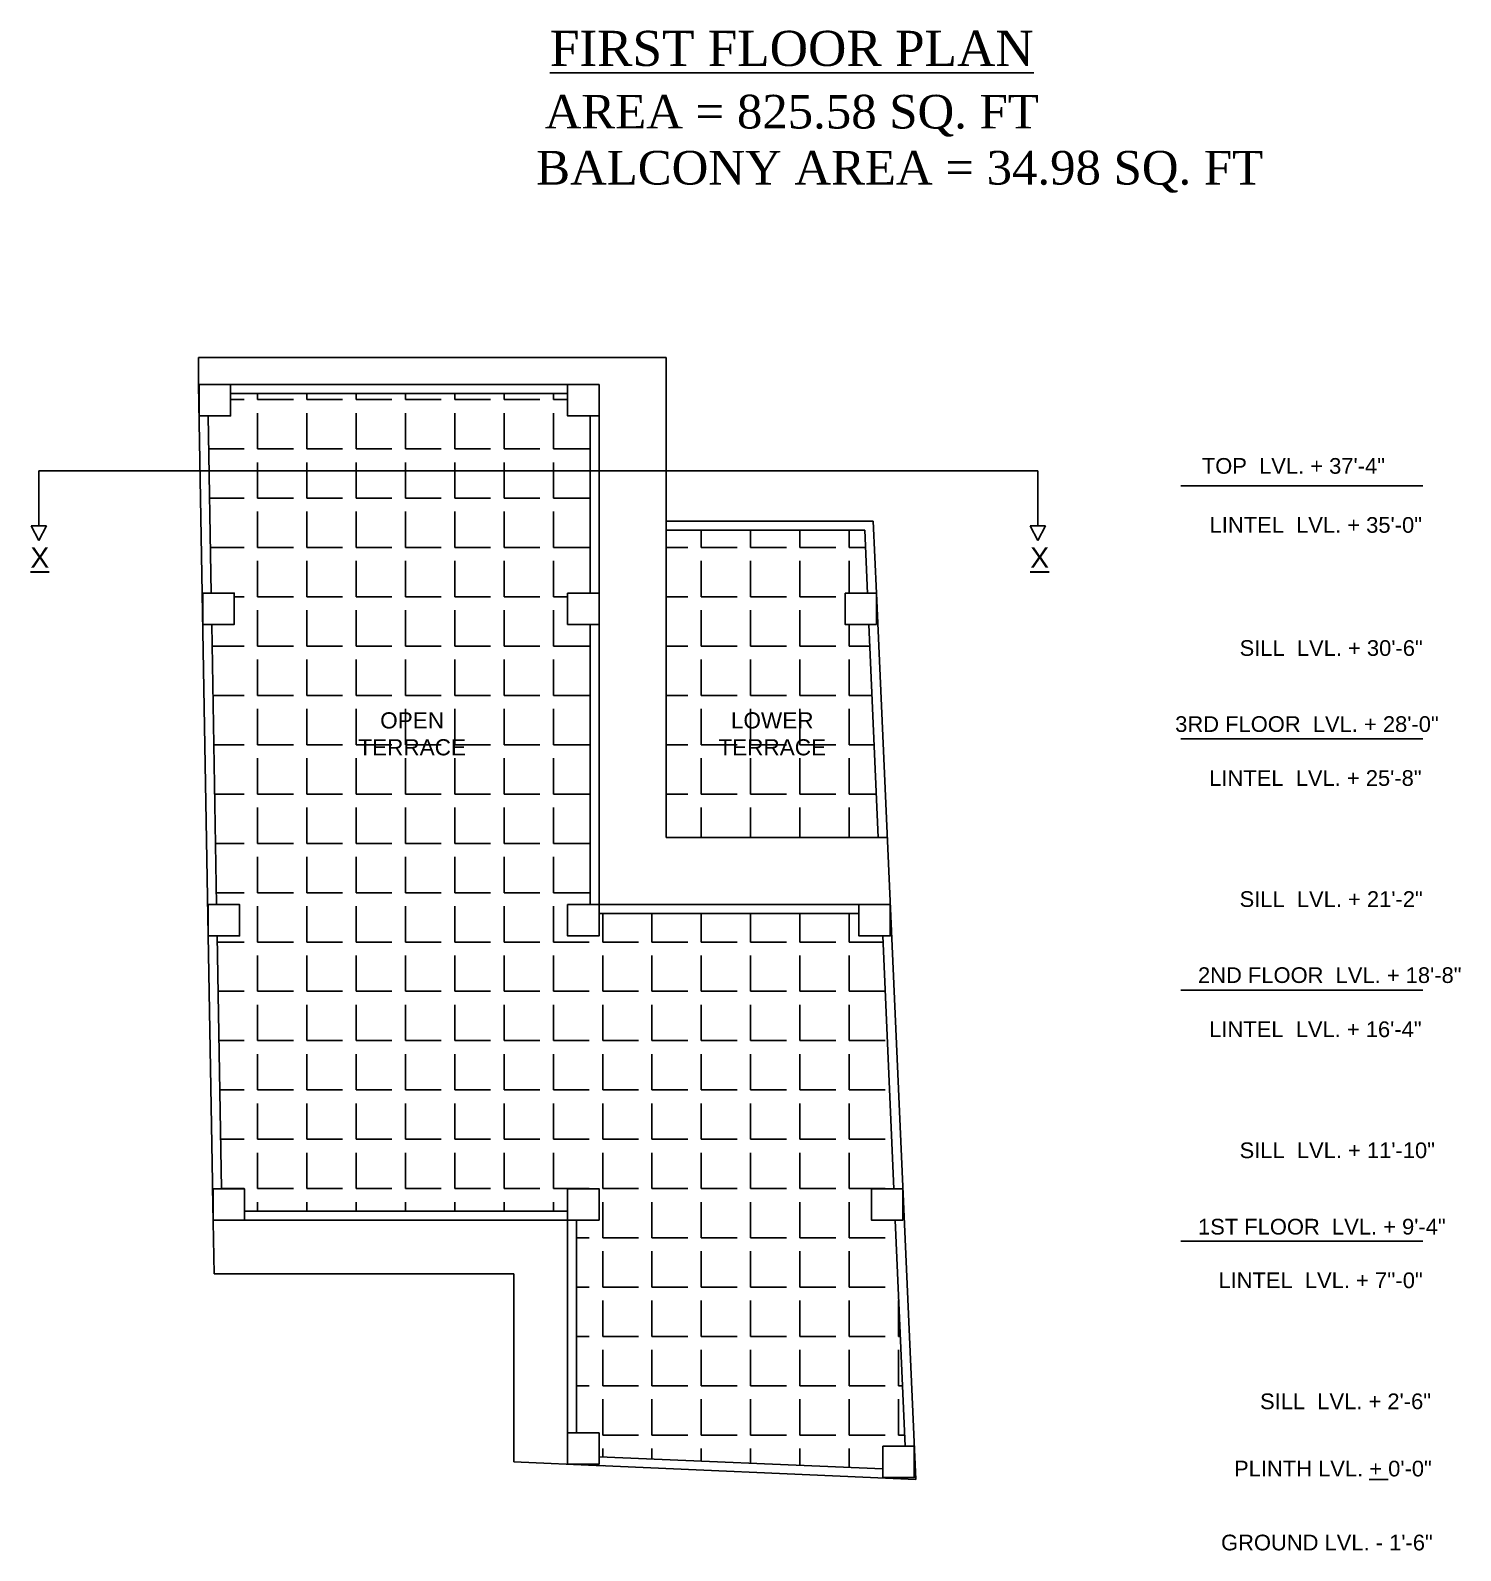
# Model space of a CAD drawing. Header units: inches. Extents: x -4597 to 93300, y -14139 to 5932.
# Drawn here: x -3942 to -3304, y -10262 to -9584 of the extents above; entities that cross this region are included whole.
import ezdxf

# ---------------------------------------------------------------- set-up
doc = ezdxf.new("R2010")
doc.units = ezdxf.units.IN
doc.header["$LTSCALE"] = 0.5
doc.header["$MEASUREMENT"] = 0
for name, color, linetype, lineweight in [('DW elev', 123, 'Continuous', 25), ('Ele', 7, 'Continuous', 30), ('Toilet', 7, 'Continuous', 25)]:
    doc.layers.add(name, color=color, linetype=linetype, lineweight=lineweight)
doc.styles.add('ordinary', font='ARIALN.TTF')
doc.styles.get("Standard").update_dxf_attribs({"font": 'arial.ttf'})
pattern_1 = [(0, (-14444.261, 3143.497), (0, 22), [16, -6]), (90, (-14444.261, 3143.497), (-22, 1e-15), [16, -6])]

msp = doc.modelspace()

# ---------------------------------------------------------------- hatches: boundary and pattern name
at = {"layer": 'Toilet'}
h = msp.add_hatch(dxfattribs=at)
h.set_pattern_fill('ANGLE', color=256, scale=80, style=0)
h.set_pattern_definition(pattern_1)
h.paths.add_polyline_path([(-3701.88, -9973.79), (-3691.88, -9973.79), (-3691.88, -9848.79), (-3701.88, -9848.79), (-3701.88, -9834.79), (-3691.88, -9834.79), (-3691.88, -9755.79), (-3701.88, -9755.79), (-3701.88, -9745.79), (-3852.25, -9745.79), (-3852.25, -9755.79), (-3862.25, -9755.79), (-3860.88, -9834.79), (-3850.64, -9834.79), (-3850.64, -9848.79), (-3860.64, -9848.79), (-3858.48, -9973.79), (-3848.24, -9973.79), (-3848.24, -9987.79), (-3858.24, -9987.79), (-3856.3, -10100.54), (-3846.05, -10100.54), (-3846.05, -10110.54), (-3701.88, -10110.54), (-3701.88, -10100.54), (-3687.88, -10100.54), (-3687.88, -10114.54), (-3697.88, -10114.54), (-3697.88, -10209.49), (-3687.88, -10209.49), (-3687.88, -10220.1), (-3561.24, -10225.59), (-3561.24, -10215.4), (-3551.24, -10215.4), (-3555.71, -10114.54), (-3566.33, -10114.54), (-3566.33, -10100.54), (-3556.33, -10100.54), (-3561.33, -9987.79), (-3571.94, -9987.79), (-3571.94, -9977.79), (-3687.88, -9977.79), (-3687.88, -9987.79), (-3701.88, -9987.79)])
h.paths.add_polyline_path([(-3796.93, -9911.39), (-3745.27, -9911.39), (-3745.27, -9884.43), (-3796.93, -9884.43)], flags=24)
h = msp.add_hatch(dxfattribs=at)
h.set_pattern_fill('ANGLE', color=256, scale=80, style=0)
h.set_pattern_definition(pattern_1)
h.paths.add_polyline_path([(-3657.88, -9943.79), (-3563.28, -9943.79), (-3567.48, -9848.79), (-3578.1, -9848.79), (-3578.1, -9834.79), (-3568.1, -9834.79), (-3569.34, -9806.79), (-3657.88, -9806.79)])
h.paths.add_polyline_path([(-3636.29, -9911.39), (-3584.63, -9911.39), (-3584.63, -9884.43), (-3636.29, -9884.43)], flags=24)

# ---------------------------------------------------------------- linework, layer by layer
for p, q in [((-3866.49, -9729.79), (-3657.88, -9729.79)), ((-3866.49, -9741.79), (-3866.49, -9729.79)), ((-3657.88, -9943.79), (-3657.88, -9729.79)), ((-3866.49, -9741.79), (-3860.05, -10114.54)), ((-3687.88, -9741.79), (-3866.49, -9741.79)), ((-3701.88, -9745.79), (-3852.25, -9745.79)), ((-3862.25, -9755.79), (-3860.88, -9834.79)), ((-3691.88, -9834.79), (-3691.88, -9755.79)), ((-3687.88, -9755.79), (-3687.88, -9937.79)), ((-3937.83, -9780.27), (-3492.1, -9780.27)), ((-3937.83, -9780.27), (-3937.83, -9804.86)), ((-3492.1, -9780.27), (-3492.1, -9804.86)), ((-3320.37, -9786.9), (-3428.37, -9786.9)), ((-3937.83, -9811.4), (-3941.22, -9804.86)), ((-3941.22, -9804.86), (-3934.41, -9804.86)), ((-3934.41, -9804.86), (-3937.83, -9811.4)), ((-3565.52, -9802.79), (-3657.97, -9802.79)), ((-3569.34, -9806.79), (-3657.97, -9806.79)), ((-3568.09, -9835.03), (-3569.34, -9806.79)), ((-3564.1, -9834.86), (-3565.52, -9802.79)), ((-3492.1, -9811.4), (-3495.5, -9804.86)), ((-3495.5, -9804.86), (-3488.68, -9804.86)), ((-3488.68, -9804.86), (-3492.1, -9811.4)), ((-3568.1, -9834.79), (-3568.13, -9834.13)), ((-3546.58, -10230.23), (-3564.1, -9834.79)), ((-3860.64, -9848.79), (-3858.48, -9973.79)), ((-3691.88, -9973.79), (-3691.88, -9848.79)), ((-3563.28, -9943.79), (-3567.48, -9848.79)), ((-3320.37, -9899.9), (-3428.37, -9899.9)), ((-3687.88, -9973.79), (-3687.88, -9937.79)), ((-3559.27, -9943.79), (-3657.88, -9943.79)), ((-3571.94, -9973.79), (-3687.88, -9973.79)), ((-3571.94, -9977.79), (-3687.88, -9977.79)), ((-3858.24, -9987.79), (-3856.3, -10100.54)), ((-3556.33, -10100.54), (-3561.33, -9987.79)), ((-3320.37, -10011.9), (-3428.37, -10011.9)), ((-3860.31, -10099.93), (-3859.64, -10138.54)), ((-3846.05, -10110.54), (-3701.88, -10110.54)), ((-3860.05, -10114.54), (-3701.88, -10114.54)), ((-3701.88, -10209.49), (-3701.88, -10114.54)), ((-3697.88, -10209.49), (-3697.88, -10114.54)), ((-3551.24, -10215.4), (-3555.71, -10114.54)), ((-3320.37, -10123.9), (-3428.37, -10123.9)), ((-3859.64, -10138.54), (-3725.88, -10138.54)), ((-3725.88, -10138.54), (-3725.88, -10222.45)), ((-3687.88, -10220.1), (-3561.24, -10225.59)), ((-3685.91, -10224.19), (-3725.88, -10222.45)), ((-3701.88, -10223.49), (-3546.58, -10230.23))]:
    msp.add_line(p, q, dxfattribs=at)
for points in [[(-3866.25, -9741.79), (-3852.25, -9741.79), (-3852.25, -9755.79), (-3866.25, -9755.79)], [(-3701.88, -9741.79), (-3687.88, -9741.79), (-3687.88, -9755.79), (-3701.88, -9755.79)], [(-3864.64, -9834.79), (-3850.64, -9834.79), (-3850.64, -9848.79), (-3864.64, -9848.79)], [(-3701.88, -9834.79), (-3687.88, -9834.79), (-3687.88, -9848.79), (-3701.88, -9848.79)], [(-3578.1, -9834.79), (-3564.1, -9834.79), (-3564.1, -9848.79), (-3578.1, -9848.79)], [(-3862.24, -9973.79), (-3848.24, -9973.79), (-3848.24, -9987.79), (-3862.24, -9987.79)], [(-3701.88, -9973.79), (-3687.88, -9973.79), (-3687.88, -9987.79), (-3701.88, -9987.79)], [(-3571.94, -9973.79), (-3557.94, -9973.79), (-3557.94, -9987.79), (-3571.94, -9987.79)], [(-3860.05, -10100.54), (-3846.05, -10100.54), (-3846.05, -10114.54), (-3860.05, -10114.54)], [(-3701.88, -10100.54), (-3687.88, -10100.54), (-3687.88, -10114.54), (-3701.88, -10114.54)], [(-3566.33, -10100.54), (-3552.33, -10100.54), (-3552.33, -10114.54), (-3566.33, -10114.54)], [(-3701.88, -10209.49), (-3687.88, -10209.49), (-3687.88, -10223.49), (-3701.88, -10223.49)], [(-3561.24, -10215.4), (-3547.24, -10215.4), (-3547.24, -10229.4), (-3561.24, -10229.4)]]:
    msp.add_lwpolyline(points, close=True, dxfattribs=at)

# ---------------------------------------------------------------- texts
at = {"attachment_point": 2}
for s, width, insert, char_height in [('{\\fTimes New Roman|b0|i0|c0|p18;\\LFIRST FLOOR PLAN}', 359.7895, (-3601.88, -9583.96), 15.68), ('{\\fTimes New Roman|b0|i0|c0|p18;AREA = 825.58 SQ. FT\\P                 BALCONY AREA = 34.98 SQ. FT}', 507.3562, (-3601.88, -9612.54), 15)]:
    msp.add_mtext_dynamic_manual_height_columns(s, width=width, gutter_width=50, heights=[0], dxfattribs=dict(at, insert=insert, char_height=char_height))
at = {"layer": 'DW elev', "color": 0, "char_height": 7, "width": 138.6518, "attachment_point": 1, "style": 'ordinary'}
for s, insert in [('{\\fArial TUR|b0|i0|c0|p34;TOP  LVL. + 37\'-4"}', (-3418.94, -9774.58)), ('{\\fArial TUR|b0|i0|c0|p34;LINTEL  LVL. + 35\'-0"}', (-3415.48, -9800.91)), ('{\\fArial TUR|b0|i0|c0|p34;SILL  LVL. + 30\'-6"}', (-3402.1, -9855.83)), ('{\\fArial TUR|b0|i0|c0|p34;3RD FLOOR  LVL. + 28\'-0"}', (-3430.83, -9889.76)), ('{\\fArial TUR|b0|i0|c0|p34;LINTEL  LVL. + 25\'-8"}', (-3415.65, -9913.83)), ('{\\fArial TUR|b0|i0|c0|p34;SILL  LVL. + 21\'-2"}', (-3402.1, -9967.83)), ('{\\fArial TUR|b0|i0|c0|p34;2ND FLOOR  LVL. + 18\'-8"}', (-3420.65, -10001.76)), ('{\\fArial TUR|b0|i0|c0|p34;LINTEL  LVL. + 16\'-4"}', (-3415.65, -10025.91)), ('{\\fArial TUR|b0|i0|c0|p34;SILL  LVL. + 11\'-10"}', (-3402.1, -10079.91)), ('{\\fArial TUR|b0|i0|c0|p34;1ST FLOOR  LVL. + 9\'-4"}', (-3420.65, -10113.99)), ('{\\fArial TUR|b0|i0|c0|p34;LINTEL  LVL. + 7\'\'-0"}', (-3411.57, -10137.91)), ('{\\fArial TUR|b0|i0|c0|p34;SILL  LVL. + 2\'-6"}', (-3392.98, -10191.91)), ('{\\fArial TUR|b0|i0|c0|p34;PLINTH LVL. \\L+\\l 0\'-0"}', (-3404.57, -10221.91)), ('{\\fArial TUR|b0|i0|c0|p34;GROUND LVL. - 1\'-6"}', (-3410.37, -10254.9))]:
    msp.add_mtext(s, dxfattribs=dict(at, insert=insert))
at = {"layer": 'Ele', "color": 0, "ltscale": 2, "char_height": 9, "attachment_point": 2}
for insert in [(-3937.35, -9814.48), (-3491.3, -9814.48)]:
    msp.add_mtext('{\\LX}', dxfattribs=dict(at, insert=insert))
at = {"layer": 'Ele', "color": 0, "ltscale": 2, "char_height": 7.2, "attachment_point": 2}
for s, insert in [('{\\fArial TUR|b0|i0|c0|p34;OPEN TERRACE}', (-3771.25, -9888.01)), ('LOWER TERRACE', (-3610.61, -9888.01))]:
    msp.add_mtext_dynamic_manual_height_columns(s, width=44.13, gutter_width=50, heights=[0], dxfattribs=dict(at, insert=insert))

doc.saveas('drawing.dxf')
